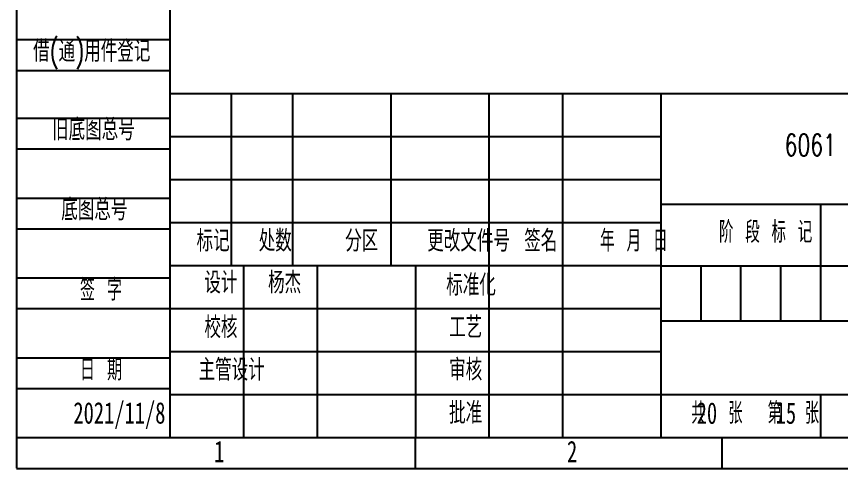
# Model space of a CAD drawing. Header units: millimetres. Extents: x 0 to 210, y 0 to 297.
# Drawn here: x 0 to 134.4, y 0 to 73.6 of the extents above; entities that cross this region are included whole.
import ezdxf

# ---------------------------------------------------------------- set-up
doc = ezdxf.new("R2010")
doc.units = ezdxf.units.MM
doc.layers.add('图框', color=7, linetype='Continuous')
doc.styles.add('SLDTEXTSTYLE0', font='TXT', dxfattribs={"width": 0.7, "bigfont": 'bigfont'})
doc.styles.add('SLDTEXTSTYLE1', font='TXT', dxfattribs={"width": 0.62, "bigfont": 'bigfont'})
doc.styles.add('SLDTEXTSTYLE2', font='TXT', dxfattribs={"width": 0.614286, "bigfont": 'bigfont'})
doc.styles.add('SLDTEXTSTYLE3', font='TXT', dxfattribs={"width": 0.6, "bigfont": 'bigfont'})
doc.styles.add('SLDTEXTSTYLE4', font='TXT', dxfattribs={"width": 0.633333, "bigfont": 'bigfont'})
doc.styles.add('SLDTEXTSTYLE5', font='TXT', dxfattribs={"width": 0.7})

msp = doc.modelspace()

# ---------------------------------------------------------------- linework, layer by layer
at = {"layer": '图框'}
for p, q in [((0, 297), (0, 0)), ((0, 69.791), (25, 69.791)), ((0, 64.791), (25, 64.791)), ((25.013, 61.022), (24.998, 5.022)), ((0, 57), (25, 57)), ((25, 54), (105, 54)), ((0, 52), (25, 52)), ((25, 47), (105, 47)), ((0, 44), (25, 44)), ((0, 39), (25, 39)), ((111.5, 33), (111.5, 24)), ((118, 33), (118, 24)), ((124.5, 33), (124.5, 24)), ((0, 31), (25, 31)), ((0, 26), (25, 26)), ((0, 18), (25, 18)), ((0, 13), (25, 13)), ((-0.002, 5.028), (24.998, 5.022)), ((65, -0.028), (65, 4.972)), ((0, -0.028), (210, -0.028))]:
    msp.add_line(p, q, dxfattribs=at)
at = {"layer": '图框', "lineweight": 25}
for p, q in [((25, 292), (25, 5)), ((25, 61), (205, 61)), ((35, 61), (35, 33)), ((45, 61), (45, 33)), ((61, 61), (61, 33)), ((77, 61), (77, 5)), ((89, 61), (89, 5)), ((105, 61), (105, 5)), ((105, 43), (205, 43)), ((131, 43), (131, 24)), ((25, 40), (105, 40)), ((25, 33), (105, 33)), ((37, 33), (37, 5)), ((49, 33), (49, 5)), ((65, 32.972), (65, 4.972)), ((105.013, 32.987), (153.69, 32.987)), ((25, 26), (105, 26)), ((105, 24), (205, 24)), ((25, 19), (105, 19)), ((25, 12.022), (105, 12.022)), ((105, 12.022), (205, 12.049)), ((131, 12.029), (131, 4.993)), ((24.998, 5.022), (205, 4.973)), ((114.999, -0.028), (114.999, 4.997))]:
    msp.add_line(p, q, dxfattribs=at)

# ---------------------------------------------------------------- texts
at = {"layer": '图框', "char_height": 3.5}
for s, insert, attachment_point, style in [('借(通)用件登记', (2.705, 69.678), 1, 'SLDTEXTSTYLE0'), ('旧底图总号', (5.792, 56.905), 1, 'SLDTEXTSTYLE0'), ('6061 合金', (133.151, 54.399), 2, 'SLDTEXTSTYLE0'), ('底图总号', (7.292, 43.885), 1, 'SLDTEXTSTYLE0'), ('阶 段 标 记', (122.083, 40.216), 2, 'SLDTEXTSTYLE2'), ('标记', (32.04, 38.789), 2, 'SLDTEXTSTYLE0'), ('处数', (42.161, 38.789), 2, 'SLDTEXTSTYLE0'), ('分区', (56.26, 38.789), 2, 'SLDTEXTSTYLE0'), ('更改文件号', (73.68, 38.789), 2, 'SLDTEXTSTYLE0'), ('签名', (85.441, 38.789), 2, 'SLDTEXTSTYLE0'), ('年 月 日', (100.617, 38.789), 2, 'SLDTEXTSTYLE1'), ('设计', (33.311, 31.973), 2, 'SLDTEXTSTYLE0'), ('杨杰', (43.692, 31.973), 2, 'SLDTEXTSTYLE0'), ('签 字', (13.767, 30.807), 2, 'SLDTEXTSTYLE4'), ('标准化', (74.074, 31.592), 2, 'SLDTEXTSTYLE0'), ('校核', (33.311, 24.702), 2, 'SLDTEXTSTYLE0'), ('工艺', (73.197, 24.702), 2, 'SLDTEXTSTYLE0'), ('日 期', (13.767, 17.787), 2, 'SLDTEXTSTYLE4'), ('主管设计', (35.061, 17.788), 2, 'SLDTEXTSTYLE0'), ('审核', (73.197, 17.797), 2, 'SLDTEXTSTYLE0'), ('2021/11/8', (16.769, 10.778), 2, 'SLDTEXTSTYLE5'), ('批准', (73.199, 10.778), 2, 'SLDTEXTSTYLE0'), ('共  张', (114.137, 10.748), 2, 'SLDTEXTSTYLE3'), ('第  张', (126.611, 10.748), 2, 'SLDTEXTSTYLE3'), ('20', (110.849, 10.748), 1, 'SLDTEXTSTYLE5'), ('15', (123.724, 10.748), 1, 'SLDTEXTSTYLE5'), ('1', (33.044, 4.476), 2, 'SLDTEXTSTYLE5'), ('2', (90.544, 4.476), 2, 'SLDTEXTSTYLE5')]:
    msp.add_mtext(s, dxfattribs=dict(at, insert=insert, attachment_point=attachment_point, style=style))

doc.saveas('drawing.dxf')
